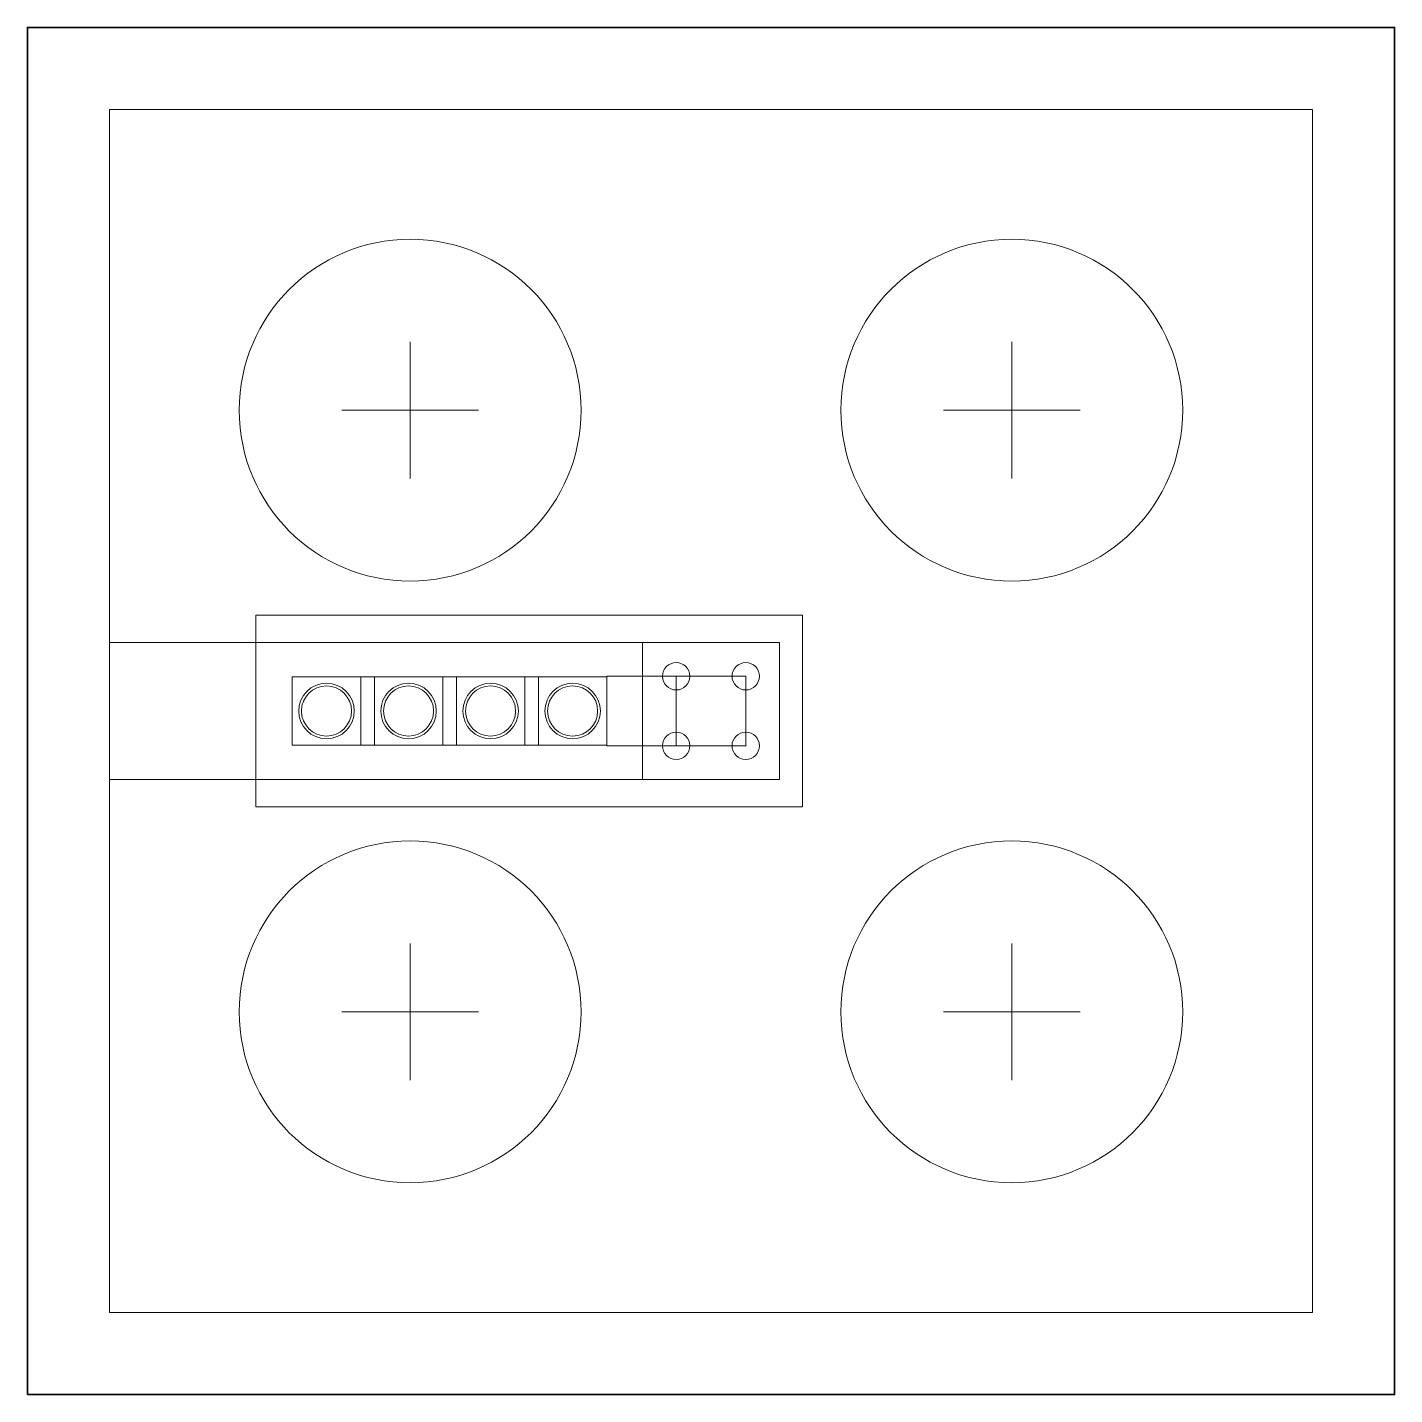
# Model space of a CAD drawing. Header units: inches. Extents: x 57.1 to 107.1, y -50 to 0.
import ezdxf

# ---------------------------------------------------------------- set-up
doc = ezdxf.new("R2010")
doc.units = ezdxf.units.IN
doc.header["$MEASUREMENT"] = 0
doc.layers.add('Layer 1', color=7, linetype='Continuous')

# ---------------------------------------------------------------- blocks, each defined once
blk = doc.blocks.new('block 2')
at = {"layer": 'Layer 1', "lineweight": 0}
for points in [[(69.244, -26.25), (66.744, -26.25), (66.744, -23.75), (69.244, -23.75), (69.244, -26.25)], [(69.744, -26.25), (69.244, -26.25), (69.244, -23.75), (69.744, -23.75), (69.744, -26.25)], [(72.244, -26.25), (69.744, -26.25), (69.744, -23.75), (72.244, -23.75), (72.244, -26.25)], [(72.744, -26.25), (72.244, -26.25), (72.244, -23.75), (72.744, -23.75), (72.744, -26.25)], [(75.244, -26.25), (72.744, -26.25), (72.744, -23.75), (75.244, -23.75), (75.244, -26.25)], [(75.744, -26.25), (75.244, -26.25), (75.244, -23.75), (75.744, -23.75), (75.744, -26.25)], [(78.244, -26.25), (75.744, -26.25), (75.744, -23.75), (78.244, -23.75), (78.244, -26.25)]]:
    blk.add_lwpolyline(points, dxfattribs=at)
for points in [[(69.009, -25), (69.009, -25.56), (68.555, -26.015), (67.994, -26.015), (67.434, -26.015), (66.979, -25.56), (66.979, -25), (66.979, -24.439), (67.434, -23.985), (67.994, -23.985), (68.555, -23.985), (69.009, -24.439), (69.009, -25)], [(72.009, -25), (72.009, -25.56), (71.555, -26.015), (70.994, -26.015), (70.434, -26.015), (69.979, -25.56), (69.979, -25), (69.979, -24.439), (70.434, -23.985), (70.994, -23.985), (71.555, -23.985), (72.009, -24.439), (72.009, -25)], [(75.009, -25), (75.009, -25.56), (74.555, -26.015), (73.994, -26.015), (73.434, -26.015), (72.979, -25.56), (72.979, -25), (72.979, -24.439), (73.434, -23.985), (73.994, -23.985), (74.555, -23.985), (75.009, -24.439), (75.009, -25)], [(78.009, -25), (78.009, -25.56), (77.555, -26.015), (76.994, -26.015), (76.434, -26.015), (75.979, -25.56), (75.979, -25), (75.979, -24.439), (76.434, -23.985), (76.994, -23.985), (77.555, -23.985), (78.009, -24.439), (78.009, -25)], [(68.909, -25), (68.909, -25.505), (68.5, -25.915), (67.994, -25.915), (67.489, -25.915), (67.079, -25.505), (67.079, -25), (67.079, -24.494), (67.489, -24.085), (67.994, -24.085), (68.5, -24.085), (68.909, -24.494), (68.909, -25)], [(71.909, -25), (71.909, -25.505), (71.5, -25.915), (70.994, -25.915), (70.489, -25.915), (70.079, -25.505), (70.079, -25), (70.079, -24.494), (70.489, -24.085), (70.994, -24.085), (71.5, -24.085), (71.909, -24.494), (71.909, -25)], [(74.909, -25), (74.909, -25.505), (74.5, -25.915), (73.994, -25.915), (73.489, -25.915), (73.079, -25.505), (73.079, -25), (73.079, -24.494), (73.489, -24.085), (73.994, -24.085), (74.5, -24.085), (74.909, -24.494), (74.909, -25)], [(77.909, -25), (77.909, -25.505), (77.5, -25.915), (76.994, -25.915), (76.489, -25.915), (76.079, -25.505), (76.079, -25), (76.079, -24.494), (76.489, -24.085), (76.994, -24.085), (77.5, -24.085), (77.909, -24.494), (77.909, -25)]]:
    blk.add_open_spline(points, degree=3, knots=[0, 0, 0, 0, 1, 1, 1, 2, 2, 2, 3, 3, 3, 4, 4, 4, 4], dxfattribs=at)

msp = doc.modelspace()

# ---------------------------------------------------------------- linework, layer by layer
at = {"layer": 'Layer 1', "color": 49, "lineweight": 35, "true_color": 0x414042}
msp.add_lwpolyline([(57.054, -49.999), (107.054, -49.999), (107.054, 0), (57.054, 0), (57.054, -49.999)], dxfattribs=at)
at = {"layer": 'Layer 1', "color": 179, "lineweight": 9, "true_color": 0x231f20}
for points in [[(60.054, -47), (60.054, -2.999), (104.054, -2.999), (104.054, -47), (60.054, -47)], [(71.054, -11.5), (71.054, -16.5)], [(93.054, -11.5), (93.054, -16.5)], [(73.554, -13.999), (68.554, -13.999)], [(95.554, -13.999), (90.554, -13.999)], [(71.054, -33.5), (71.054, -38.5)], [(93.054, -33.5), (93.054, -38.5)], [(73.554, -35.999), (68.554, -35.999)], [(95.554, -35.999), (90.554, -35.999)]]:
    msp.add_lwpolyline(points, dxfattribs=at)
at = {"layer": 'Layer 1', "lineweight": 0}
for points in [[(65.404, -28.5), (85.4, -28.5), (85.4, -21.5), (65.404, -21.5), (65.404, -28.5)], [(60.054, -27.5), (79.554, -27.5), (79.554, -22.5), (60.054, -22.5), (60.054, -27.5)], [(84.554, -27.5), (79.554, -27.5), (79.554, -22.5), (84.554, -22.5), (84.554, -27.5)], [(80.784, -26.27), (78.244, -26.27), (78.244, -23.73), (80.784, -23.73), (80.784, -26.27)], [(83.324, -26.27), (80.784, -26.27), (80.784, -23.73), (83.324, -23.73), (83.324, -26.27)]]:
    msp.add_lwpolyline(points, dxfattribs=at)
at = {"layer": 'Layer 1', "color": 179, "lineweight": 9, "true_color": 0x231f20}
for points in [[(77.304, -14), (77.304, -17.451), (74.505, -20.249), (71.054, -20.249), (67.602, -20.249), (64.804, -17.451), (64.804, -14), (64.804, -10.548), (67.602, -7.75), (71.054, -7.75), (74.505, -7.75), (77.304, -10.548), (77.304, -14)], [(99.304, -14), (99.304, -17.451), (96.505, -20.249), (93.054, -20.249), (89.602, -20.249), (86.804, -17.451), (86.804, -14), (86.804, -10.548), (89.602, -7.75), (93.054, -7.75), (96.505, -7.75), (99.304, -10.548), (99.304, -14)], [(77.304, -36), (77.304, -39.451), (74.505, -42.25), (71.054, -42.25), (67.602, -42.25), (64.804, -39.451), (64.804, -36), (64.804, -32.548), (67.602, -29.75), (71.054, -29.75), (74.505, -29.75), (77.304, -32.548), (77.304, -36)], [(99.304, -36), (99.304, -39.451), (96.505, -42.25), (93.054, -42.25), (89.602, -42.25), (86.804, -39.451), (86.804, -36), (86.804, -32.548), (89.602, -29.75), (93.054, -29.75), (96.505, -29.75), (99.304, -32.548), (99.304, -36)]]:
    msp.add_open_spline(points, degree=3, knots=[0, 0, 0, 0, 1, 1, 1, 2, 2, 2, 3, 3, 3, 4, 4, 4, 4], dxfattribs=at)
at = {"layer": 'Layer 1', "lineweight": 0}
for points in [[(81.284, -23.73), (81.284, -24.006), (81.06, -24.23), (80.784, -24.23), (80.508, -24.23), (80.284, -24.006), (80.284, -23.73), (80.284, -23.453), (80.508, -23.23), (80.784, -23.23), (81.06, -23.23), (81.284, -23.453), (81.284, -23.73)], [(83.824, -23.73), (83.824, -24.006), (83.6, -24.23), (83.324, -24.23), (83.048, -24.23), (82.824, -24.006), (82.824, -23.73), (82.824, -23.453), (83.048, -23.23), (83.324, -23.23), (83.6, -23.23), (83.824, -23.453), (83.824, -23.73)], [(81.284, -26.27), (81.284, -26.546), (81.06, -26.77), (80.784, -26.77), (80.508, -26.77), (80.284, -26.546), (80.284, -26.27), (80.284, -25.993), (80.508, -25.77), (80.784, -25.77), (81.06, -25.77), (81.284, -25.993), (81.284, -26.27)], [(83.824, -26.27), (83.824, -26.546), (83.6, -26.77), (83.324, -26.77), (83.048, -26.77), (82.824, -26.546), (82.824, -26.27), (82.824, -25.993), (83.048, -25.77), (83.324, -25.77), (83.6, -25.77), (83.824, -25.993), (83.824, -26.27)]]:
    msp.add_open_spline(points, degree=3, knots=[0, 0, 0, 0, 1, 1, 1, 2, 2, 2, 3, 3, 3, 4, 4, 4, 4], dxfattribs=at)

# ---------------------------------------------------------------- block references
at = {"layer": 'Layer 1'}
msp.add_blockref('block 2', (0, 0), dxfattribs=at)

doc.saveas('drawing.dxf')
